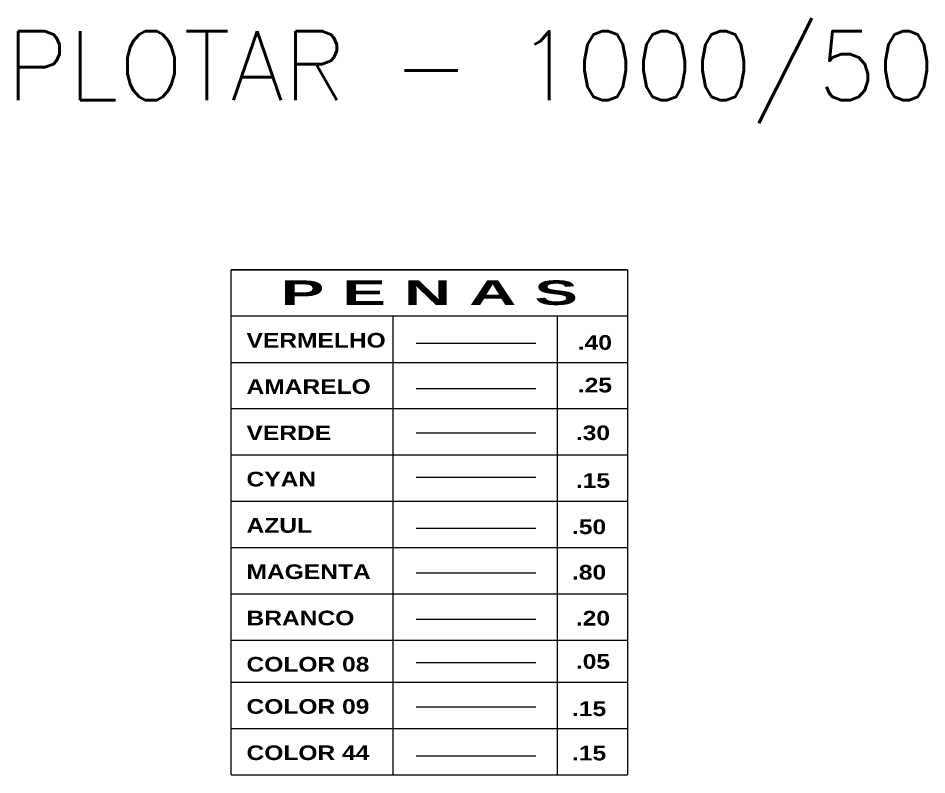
# Model space of a CAD drawing. Extents: x 87 to 216, y 36 to 112.
# Drawn here: x 152.65 to 179.05, y 38.31 to 60.3 of the extents above; entities that cross this region are included whole.
import ezdxf
from ezdxf.enums import TextEntityAlignment as Align

# ---------------------------------------------------------------- set-up
doc = ezdxf.new("R2010")
doc.units = 0
doc.header["$LTSCALE"] = 0.5
doc.header["$MEASUREMENT"] = 0
doc.layers.get('0').update_dxf_attribs({"linetype": 'CONTINUOUS'})
doc.layers.add('4', color=1, linetype='CONTINUOUS')
doc.styles.get("Standard").update_dxf_attribs({"font": 'romans.shx'})
doc.styles.add('TITULO', font='sanssb__.ttf', dxfattribs={"width": 1.2, "height": 0.16})

msp = doc.modelspace()

# ---------------------------------------------------------------- linework, layer by layer
at = {"color": 8}
for p, q in [((170.353, 52.988), (158.846, 52.988)), ((170.353, 51.642), (158.846, 51.642)), ((163.538, 51.642), (163.538, 38.306)), ((168.318, 51.642), (168.318, 38.306)), ((158.846, 50.297), (170.353, 50.297)), ((158.846, 48.951), (170.353, 48.951)), ((158.846, 47.606), (170.353, 47.606)), ((158.846, 46.26), (170.353, 46.26)), ((158.846, 44.915), (170.353, 44.915)), ((158.846, 43.569), (170.353, 43.569)), ((158.846, 42.224), (170.353, 42.224)), ((164.22, 41.57), (167.698, 41.57)), ((158.846, 40.997), (170.353, 40.997)), ((158.846, 39.652), (170.353, 39.652)), ((158.846, 38.306), (170.353, 38.306))]:
    msp.add_line(p, q, dxfattribs=at)
at = {"color": 1}
msp.add_line((164.22, 50.858), (167.698, 50.858), dxfattribs=at)
at = {"color": 2}
msp.add_line((164.22, 49.536), (167.698, 49.536), dxfattribs=at)
at = {"color": 3}
msp.add_line((164.22, 48.246), (167.698, 48.246), dxfattribs=at)
at = {"color": 4}
msp.add_line((164.22, 46.956), (167.698, 46.956), dxfattribs=at)
at = {"color": 5}
msp.add_line((164.22, 45.472), (167.698, 45.472), dxfattribs=at)
at = {"color": 6}
msp.add_line((164.22, 44.182), (167.698, 44.182), dxfattribs=at)
at = {"color": 7}
msp.add_line((164.22, 42.827), (167.698, 42.827), dxfattribs=at)
at = {"color": 9}
msp.add_line((164.22, 40.28), (167.698, 40.28), dxfattribs=at)
at = {"color": 44}
msp.add_line((164.22, 38.861), (167.698, 38.861), dxfattribs=at)
at = {"color": 8}
msp.add_lwpolyline([(158.846, 38.306), (158.846, 52.988), (170.353, 52.988), (170.353, 38.306)], dxfattribs=at)

# ---------------------------------------------------------------- texts
at = {"color": 3, "style": 'TITULO', "width": 1.945771}
msp.add_text('  P E N A S  ', height=0.70959, dxfattribs=at).set_placement((159.231, 51.968), (169.968, 51.968), align=Align.FIT)
at = {"color": 1, "style": 'TITULO', "width": 1.2}
for s, p in [('VERMELHO', (159.288, 50.726)), ('.40', (168.913, 50.661))]:
    msp.add_text(s, height=0.4258, dxfattribs=at).set_placement(p)
at = {"color": 2, "style": 'TITULO', "width": 1.2}
for s, p in [('AMARELO', (159.288, 49.381)), ('.25', (168.913, 49.422))]:
    msp.add_text(s, height=0.4258, dxfattribs=at).set_placement(p)
at = {"color": 3, "style": 'TITULO', "width": 1.2}
for s, p in [('VERDE', (159.288, 48.035)), ('.30', (168.857, 48.036))]:
    msp.add_text(s, height=0.4258, dxfattribs=at).set_placement(p)
at = {"color": 4, "style": 'TITULO', "width": 1.2}
for s, p in [('CYAN', (159.288, 46.69)), ('.15', (168.857, 46.649))]:
    msp.add_text(s, height=0.4258, dxfattribs=at).set_placement(p)
at = {"color": 5, "style": 'TITULO', "width": 1.2}
for s, p in [('AZUL', (159.288, 45.344)), ('.50', (168.745, 45.304))]:
    msp.add_text(s, height=0.4258, dxfattribs=at).set_placement(p)
at = {"color": 6, "style": 'TITULO', "width": 1.2}
for s, p in [('MAGENTA', (159.288, 43.999)), ('.80', (168.745, 43.982))]:
    msp.add_text(s, height=0.4258, dxfattribs=at).set_placement(p)
at = {"color": 7, "style": 'TITULO', "width": 1.2}
for s, p in [('BRANCO', (159.288, 42.653)), ('.20', (168.857, 42.647))]:
    msp.add_text(s, height=0.4258, dxfattribs=at).set_placement(p)
at = {"color": 8, "style": 'TITULO', "width": 1.2}
for s, p in [('COLOR 08', (159.288, 41.308)), ('.05', (168.857, 41.389))]:
    msp.add_text(s, height=0.4258, dxfattribs=at).set_placement(p)
at = {"color": 9, "style": 'TITULO', "width": 1.2}
for s, p in [('COLOR 09', (159.288, 40.081)), ('.15', (168.745, 40.015))]:
    msp.add_text(s, height=0.4258, dxfattribs=at).set_placement(p)
at = {"color": 44, "style": 'TITULO', "width": 1.2}
for s, p in [('COLOR 44', (159.288, 38.736)), ('.15', (168.745, 38.725))]:
    msp.add_text(s, height=0.4258, dxfattribs=at).set_placement(p)
at = {"layer": '4', "linetype": 'Continuous'}
msp.add_text('PLOTAR - 1000/50', height=2, dxfattribs=at).set_placement((152.311, 57.921))

doc.saveas('drawing.dxf')
